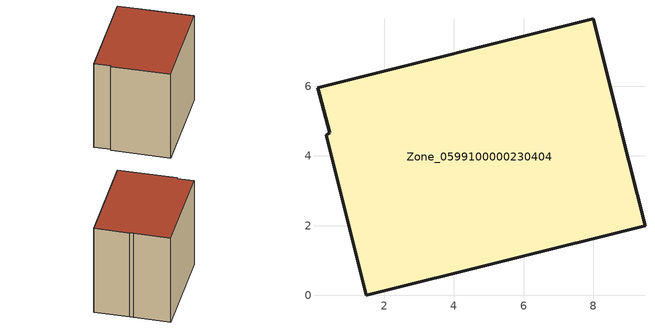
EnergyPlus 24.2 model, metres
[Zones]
Zone_0599100000230404
 floor ground (C_G): 9.48,2 1.49,0 0.34,4.6 0.44,4.67 0.09,5.96 7.99,7.94 8.72,5.03 8.79,4.77 z0
 wall outside (C_F): 1.49,0 9.48,2 8.79,4.77 8.72,5.03 7.99,7.94 0.09,5.96 0.44,4.67 0.34,4.6 1.49,0 z0:7.85
 roof outside (C_R): 8.72,5.03 7.99,7.94 0.09,5.96 0.44,4.67 0.34,4.6 1.49,0 9.48,2 8.79,4.77 z7.85
[BUILDING]
Pand.0599100000230404: North Axis=0; Terrain=City; Loads Convergence Tolerance Value=0.04; Temperature Convergence Tolerance Value=0.4; Solar Distribution=FullExterior; Maximum Number of Warmup Days=25; Minimum Number of Warmup Days=1
[Site:Location]
Rotterdam.The.Hague.AP_ZH_NLD Design_Conditions: Latitude=51.96; Longitude=4.45; Time Zone=1; Elevation=-4.5
[SITE:GROUNDTEMPERATURE:BUILDINGSURFACE]
18, 18, 18, 18, 18, 18, 18, 18, 18, 18, 18, 18
[MATERIAL] Thermal Absorptance=0.9; Solar Absorptance=0.7; Visible Absorptance=0.7
Name | Roughness | Thickness | Conductivity | Density | Specific Heat
G.TI.1965-1974 | MediumSmooth | 0.15 | 0.882353 | 540 | 1210
F.TI.1965-1974 | Rough | 0.3 | 0.697674 | 1920 | 840
R.TI.1965-1974 | MediumRough | 0.2 | 0.232558 | 1500 | 1000
[CONSTRUCTION]
C_G: G.TI.1965-1974
C_F: F.TI.1965-1974
C_R: R.TI.1965-1974
[ZONE]
Zone_0599100000230404: Type=1; Multiplier=1; Ceiling Height=Autocalculate; Volume=Autocalculate; Floor Area=autocalculate; Part of Total Floor Area=Yes
[ZONEINFILTRATION:DESIGNFLOWRATE]
Infil_Zone_0599100000230404: Zone or ZoneList or Space or SpaceList=Zone_0599100000230404; Schedule=AlwaysOn; Design Flow Rate Calculation Method=Flow/Area; Flow Rate per Floor Area=0.003; Constant Term Coefficient=1; Temperature Term Coefficient=0; Velocity Term Coefficient=0; Velocity Squared Term Coefficient=0
[HVACTEMPLATE:ZONE:IDEALLOADSAIRSYSTEM]
Zone_0599100000230404: Maximum Heating Supply Air Temperature=50; Minimum Cooling Supply Air Temperature=13; Maximum Heating Supply Air Humidity Ratio=0.0156; Minimum Cooling Supply Air Humidity Ratio=0.0077; Heating Limit=NoLimit; Cooling Limit=NoLimit; Dehumidification Control Type=ConstantSensibleHeatRatio; Cooling Sensible Heat Ratio=0.7; Dehumidification Setpoint=60; Humidification Control Type=None; Humidification Setpoint=30; Outdoor Air Method=None; Outdoor Air Flow Rate per Person=0.00944; Outdoor Air Flow Rate per Zone Floor Area=0; Outdoor Air Flow Rate per Zone=0; Demand Controlled Ventilation Type=None; Outdoor Air Economizer Type=NoEconomizer; Heat Recovery Type=None; Sensible Heat Recovery Effectiveness=0.7; Latent Heat Recovery Effectiveness=0.65
[ZONECONTROL:THERMOSTAT]
ThermostatControl_Zone_0599100000230404: Zone or ZoneList=Zone_0599100000230404; Control Type Schedule=DualSetpointControlType; Control 1=Thermostat_Zone_0599100000230404; Temperature Difference Between Cutout And Setpoint=0
[THERMOSTATSETPOINT:DUALSETPOINT]
Thermostat_Zone_0599100000230404: Heating Setpoint Temperature Schedule=HeatingSetpoint_Zone_0599100000230404; Cooling Setpoint Temperature Schedule=CoolingSetpoint_Zone_0599100000230404
[SCHEDULE:COMPACT]
HeatingSetpoint_Zone_0599100000230404: Through: 12/31, For: AllDays, Until: 24:00, 21
CoolingSetpoint_Zone_0599100000230404: Through: 12/31, For: AllDays, Until: 24:00, 24
DualSetpointControlType: Through: 12/31, For: AllDays, Until: 24:00, 4
AlwaysOn: Through: 12/31, For: AllDays, Until: 24:00, 1
